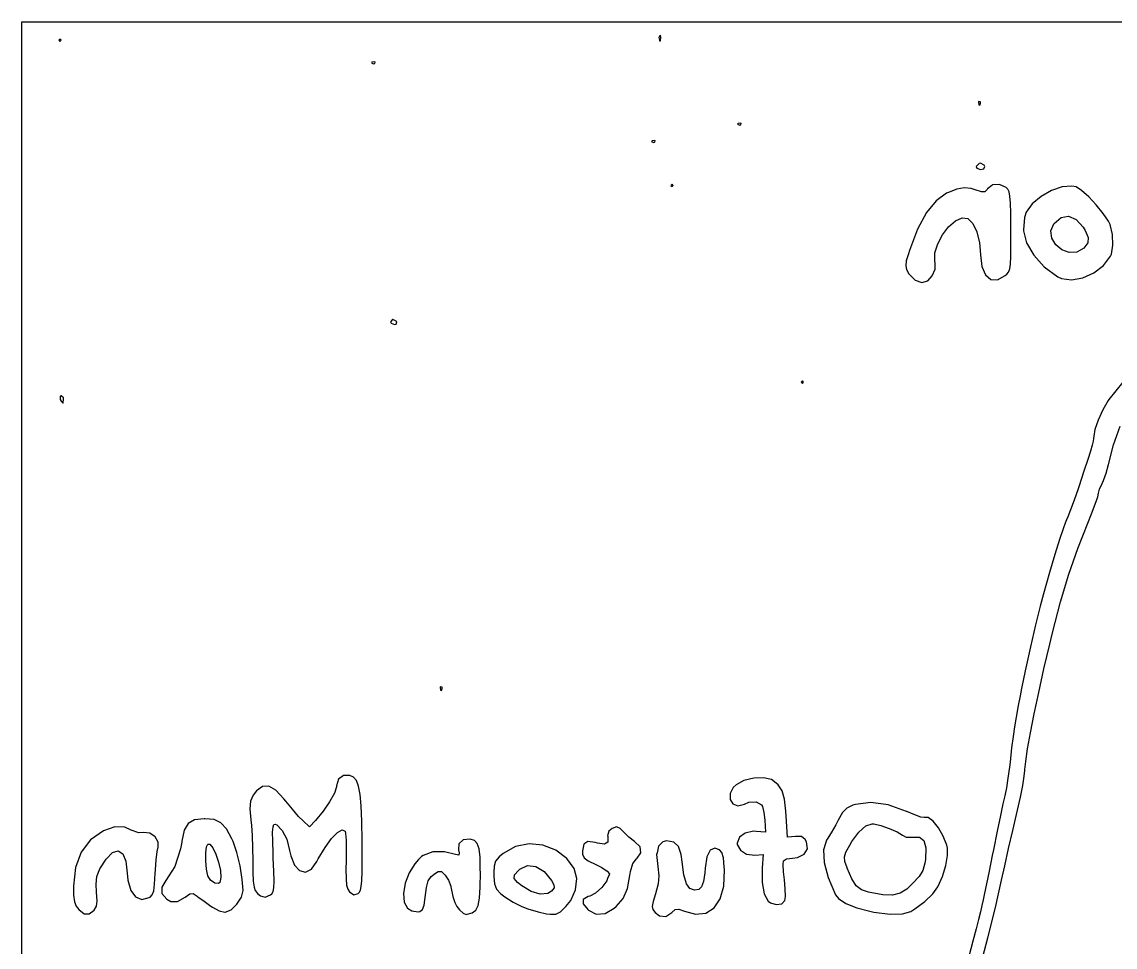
# Model space of a CAD drawing. Extents: x 10 to 96, y -67.8 to -17.5.
# Drawn here: x 9.97 to 36.05, y -39.54 to -17.47 of the extents above; entities that cross this region are included whole.
import ezdxf

# ---------------------------------------------------------------- set-up
doc = ezdxf.new("R2010")
doc.units = 0
doc.layers.add('BLACK', color=7, linetype='CONTINUOUS')

msp = doc.modelspace()

# ---------------------------------------------------------------- linework, layer by layer
at = {"layer": 'BLACK', "linetype": 'CONTINUOUS'}
for p, q in [((9.96582, -40), (9.96582, -17.474365)), ((9.96582, -17.474365), (40, -17.474365)), ((10.875058, -17.884988), (10.845728, -17.914318)), ((10.845728, -17.914318), (10.875058, -17.943649)), ((10.904388, -17.914318), (10.875058, -17.884988)), ((10.875058, -17.943649), (10.904388, -17.914318)), ((25.177481, -17.815329), (25.168108, -17.849251)), ((25.168108, -17.849251), (25.179714, -17.914318)), ((25.203528, -17.793109), (25.177481, -17.815329)), ((25.179714, -17.914318), (25.182112, -17.927761)), ((25.182112, -17.927761), (25.202136, -17.926853)), ((25.202136, -17.926853), (25.212921, -17.850769)), ((25.212921, -17.850769), (25.203528, -17.793109)), ((18.315166, -18.432486), (18.305989, -18.45013)), ((18.305989, -18.45013), (18.354273, -18.471593)), ((18.384782, -18.425466), (18.315166, -18.432486)), ((18.354273, -18.471593), (18.385328, -18.46736)), ((18.39338, -18.432486), (18.384782, -18.425466)), ((18.385328, -18.46736), (18.39338, -18.432486)), ((32.804311, -19.371054), (32.797291, -19.379652)), ((32.797291, -19.379652), (32.804311, -19.449268)), ((32.839185, -19.379107), (32.804311, -19.371054)), ((32.804311, -19.449268), (32.821955, -19.458446)), ((32.821955, -19.458446), (32.843418, -19.410161)), ((32.843418, -19.410161), (32.839185, -19.379107)), ((27.055582, -19.898999), (27.046404, -19.916643)), ((27.046404, -19.916643), (27.094689, -19.938106)), ((27.125198, -19.891978), (27.055582, -19.898999)), ((27.094689, -19.938106), (27.125743, -19.933872)), ((27.133796, -19.898999), (27.125198, -19.891978)), ((27.125743, -19.933872), (27.133796, -19.898999)), ((25.002464, -20.309622), (24.993287, -20.327266)), ((24.993287, -20.327266), (25.041571, -20.348729)), ((25.07208, -20.302602), (25.002464, -20.309622)), ((25.041571, -20.348729), (25.072625, -20.344496)), ((25.080678, -20.309622), (25.07208, -20.302602)), ((25.072625, -20.344496), (25.080678, -20.309622)), ((32.812811, -20.85255), (32.740762, -20.920669)), ((32.843418, -20.847344), (32.812811, -20.85255)), ((32.931498, -20.893602), (32.843418, -20.847344)), ((32.740762, -20.920669), (32.750379, -20.966966)), ((32.750379, -20.966966), (32.843418, -20.993995)), ((32.843418, -20.993995), (32.918849, -20.979544)), ((32.918849, -20.979544), (32.946074, -20.920669)), ((32.946074, -20.920669), (32.931498, -20.893602)), ((25.481525, -21.345958), (25.452194, -21.375288)), ((25.452194, -21.375288), (25.481525, -21.404619)), ((25.510855, -21.375288), (25.481525, -21.345958)), ((25.481525, -21.404619), (25.510855, -21.375288)), ((33.115135, -21.375288), (33.011811, -21.453632)), ((33.12864, -21.365048), (33.115135, -21.375288)), ((33.291714, -21.354612), (33.12864, -21.365048)), ((33.456344, -21.424494), (33.291714, -21.354612)), ((35.020292, -21.389399), (34.789971, -21.409103)), ((35.120669, -21.411774), (35.020292, -21.389399)), ((32.032712, -21.560603), (31.77987, -21.739561)), ((32.051502, -21.551858), (32.032712, -21.560603)), ((32.277449, -21.462003), (32.051502, -21.551858)), ((32.450468, -21.430293), (32.277449, -21.462003)), ((32.616552, -21.451797), (32.450468, -21.430293)), ((32.711603, -21.481043), (32.616552, -21.451797)), ((32.86281, -21.526895), (32.711603, -21.481043)), ((32.945583, -21.524979), (32.86281, -21.526895)), ((33.00021, -21.471615), (32.945583, -21.524979)), ((33.011811, -21.453632), (33.00021, -21.471615)), ((33.496625, -21.464369), (33.456344, -21.424494)), ((33.525523, -21.527841), (33.496625, -21.464369)), ((33.544933, -21.632918), (33.525523, -21.527841)), ((33.55675, -21.79761), (33.544933, -21.632918)), ((34.286972, -21.638712), (34.07641, -21.816954)), ((34.535179, -21.497485), (34.286972, -21.638712)), ((34.789971, -21.409103), (34.535179, -21.497485)), ((35.2533, -21.49586), (35.120669, -21.411774)), ((35.4235, -21.648687), (35.2533, -21.49586)), ((35.604596, -21.840827), (35.4235, -21.648687)), ((31.77987, -21.739561), (31.549636, -22.024174)), ((33.562872, -22.039923), (33.55675, -21.79761)), ((34.07641, -21.816954), (33.934551, -22.016378)), ((35.769919, -22.042851), (35.604596, -21.840827)), ((31.549636, -22.024174), (31.339678, -22.417985)), ((32.241773, -22.22228), (32.400817, -22.147446)), ((32.400817, -22.147446), (32.541949, -22.162835)), ((32.541949, -22.162835), (32.542095, -22.162913)), ((32.542095, -22.162913), (32.657247, -22.281053)), ((33.565193, -22.377867), (33.562872, -22.039923)), ((33.887777, -22.143655), (33.864952, -22.436335)), ((33.934551, -22.016378), (33.887777, -22.143655)), ((34.597647, -22.280127), (34.762539, -22.140038)), ((34.762539, -22.140038), (34.944769, -22.109759)), ((34.944769, -22.109759), (35.127151, -22.187261)), ((35.892798, -22.225329), (35.769919, -22.042851)), ((31.339678, -22.417985), (31.147664, -22.924532)), ((31.935036, -22.554581), (32.081088, -22.365328)), ((32.081088, -22.365328), (32.241773, -22.22228)), ((32.657247, -22.281053), (32.753264, -22.484553)), ((33.56537, -22.460157), (33.565193, -22.377867)), ((34.521095, -22.461385), (34.591883, -22.287738)), ((34.591883, -22.287738), (34.597647, -22.280127)), ((35.127151, -22.187261), (35.292495, -22.370513)), ((35.292495, -22.370513), (35.341275, -22.45032)), ((35.933297, -22.308453), (35.892798, -22.225329)), ((35.991314, -22.546371), (35.933297, -22.308453)), ((31.81989, -22.768033), (31.935036, -22.554581)), ((32.753264, -22.484553), (32.819027, -22.741763)), ((33.565297, -22.816057), (33.56537, -22.460157)), ((33.864952, -22.436335), (33.870964, -22.460157)), ((33.870964, -22.460157), (33.941789, -22.740804)), ((34.544351, -22.634895), (34.521095, -22.461385)), ((34.639722, -22.790385), (34.544351, -22.634895)), ((35.341275, -22.45032), (35.412083, -22.616742)), ((35.412083, -22.616742), (35.400393, -22.746132)), ((36.002494, -22.797912), (35.991314, -22.546371)), ((31.147664, -22.924532), (31.122094, -23.003487)), ((31.751922, -22.983674), (31.81989, -22.768033)), ((32.819027, -22.741763), (32.843418, -23.021033)), ((33.562135, -23.07338), (33.565297, -22.816057)), ((33.941789, -22.740804), (34.110137, -23.0404)), ((34.785281, -22.90997), (34.639722, -22.790385)), ((34.9591, -22.975764), (34.785281, -22.90997)), ((35.303808, -22.874446), (35.139252, -22.969885)), ((35.30716, -22.871131), (35.303808, -22.874446)), ((35.400393, -22.746132), (35.30716, -22.871131)), ((35.96616, -23.011485), (36.002494, -22.797912)), ((31.071012, -23.177512), (31.05616, -23.290358)), ((31.122094, -23.003487), (31.071012, -23.177512)), ((31.747406, -23.179498), (31.751922, -22.983674)), ((31.758135, -23.222893), (31.747406, -23.179498)), ((32.843418, -23.021033), (32.843436, -23.028587)), ((32.843436, -23.028587), (32.874655, -23.311237)), ((33.553562, -23.250866), (33.562135, -23.07338)), ((34.110137, -23.0404), (34.361845, -23.318458)), ((35.139252, -22.969885), (34.9591, -22.975764)), ((35.775055, -23.287208), (35.943209, -23.065634)), ((35.943209, -23.065634), (35.96616, -23.011485)), ((31.05616, -23.290358), (31.076391, -23.379348)), ((31.076391, -23.379348), (31.13056, -23.481806)), ((31.689629, -23.532074), (31.755565, -23.368979)), ((31.755565, -23.368979), (31.758135, -23.222893)), ((32.874655, -23.311237), (32.958924, -23.510521)), ((33.472151, -23.49172), (33.510893, -23.441295)), ((33.510893, -23.441295), (33.537255, -23.367258)), ((33.537255, -23.367258), (33.553562, -23.250866)), ((34.361845, -23.318458), (34.688762, -23.558314)), ((35.282485, -23.580571), (35.545128, -23.462657)), ((35.545128, -23.462657), (35.775055, -23.287208)), ((31.13056, -23.481806), (31.144122, -23.503632)), ((31.144122, -23.503632), (31.279089, -23.634412)), ((31.279089, -23.634412), (31.439868, -23.687509)), ((31.439868, -23.687509), (31.588101, -23.648914)), ((31.588101, -23.648914), (31.689629, -23.532074)), ((32.958924, -23.510521), (33.086575, -23.618172)), ((33.086575, -23.618172), (33.247939, -23.625921)), ((33.247939, -23.625921), (33.433348, -23.5255)), ((33.433348, -23.5255), (33.472151, -23.49172)), ((34.688762, -23.558314), (34.775271, -23.598142)), ((34.775271, -23.598142), (35.01618, -23.629536)), ((35.01618, -23.629536), (35.282485, -23.580571)), ((18.806999, -24.573965), (18.764896, -24.630946)), ((18.764896, -24.630946), (18.776089, -24.65898)), ((18.776089, -24.65898), (18.856349, -24.689607)), ((18.820095, -24.572286), (18.806999, -24.573965)), ((18.899541, -24.614926), (18.820095, -24.572286)), ((18.856349, -24.689607), (18.898249, -24.681166)), ((18.898249, -24.681166), (18.911548, -24.630946)), ((18.911548, -24.630946), (18.899541, -24.614926)), ((28.590532, -26.038799), (28.561201, -26.068129)), ((28.561201, -26.068129), (28.590532, -26.097459)), ((28.619862, -26.068129), (28.590532, -26.038799)), ((28.590532, -26.097459), (28.619862, -26.068129)), ((36.235864, -26.068129), (35.903168, -26.478752)), ((10.906229, -26.390762), (10.881956, -26.403218)), ((10.881956, -26.403218), (10.883175, -26.478752)), ((10.883175, -26.478752), (10.90217, -26.520873)), ((10.90217, -26.520873), (10.939995, -26.566743)), ((10.956648, -26.438302), (10.906229, -26.390762)), ((10.939995, -26.566743), (10.950498, -26.557018)), ((10.950498, -26.557018), (10.963049, -26.478752)), ((10.963049, -26.478752), (10.956648, -26.438302)), ((35.887845, -26.502428), (35.760152, -26.72899)), ((35.903168, -26.478752), (35.887845, -26.502428)), ((35.760152, -26.72899), (35.649414, -26.971991)), ((35.649414, -26.971991), (35.571393, -27.193227)), ((36.017273, -27.562809), (36.174737, -27.120925)), ((35.54185, -27.354495), (35.539491, -27.410227)), ((35.571393, -27.193227), (35.54185, -27.354495)), ((35.505879, -27.571855), (35.464752, -27.710899)), ((35.529146, -27.477193), (35.505879, -27.571855)), ((35.539491, -27.410227), (35.529146, -27.477193)), ((35.895433, -28.033256), (36.017273, -27.562809)), ((35.40083, -27.911014), (35.309174, -28.188886)), ((35.464752, -27.710899), (35.40083, -27.911014)), ((35.839417, -28.238859), (35.895433, -28.033256)), ((35.309174, -28.188886), (35.184849, -28.561201)), ((35.740511, -28.485811), (35.775902, -28.414649)), ((35.775902, -28.414649), (35.839417, -28.238859)), ((35.167838, -28.611829), (35.074018, -28.884511)), ((35.184849, -28.561201), (35.167838, -28.611829)), ((35.659123, -28.712641), (35.677474, -28.622222)), ((35.677474, -28.622222), (35.740511, -28.485811)), ((35.074018, -28.884511), (34.991418, -29.114208)), ((35.578323, -28.975872), (35.637368, -28.803318)), ((35.637368, -28.803318), (35.659123, -28.712641)), ((34.991418, -29.114208), (34.928442, -29.278075)), ((35.398346, -29.433296), (35.491319, -29.204516)), ((35.491319, -29.204516), (35.578323, -28.975872)), ((34.869196, -29.403322), (34.810952, -29.564319)), ((34.893494, -29.353267), (34.869196, -29.403322)), ((34.928442, -29.278075), (34.893494, -29.353267)), ((35.161131, -30.03463), (35.398346, -29.433296)), ((34.810952, -29.564319), (34.726555, -29.824151)), ((34.726555, -29.824151), (34.618626, -30.174444)), ((34.618626, -30.174444), (34.489785, -30.606829)), ((34.94863, -30.649881), (35.161131, -30.03463)), ((34.489785, -30.606829), (34.342653, -31.112933)), ((34.751137, -31.30997), (34.94863, -30.649881)), ((34.342653, -31.112933), (34.262728, -31.407092)), ((34.262728, -31.407092), (34.151331, -31.857124)), ((34.55895, -32.045819), (34.751137, -31.30997)), ((34.151331, -31.857124), (34.031257, -32.379821)), ((34.493869, -32.315473), (34.55895, -32.045819)), ((34.356039, -32.908985), (34.493869, -32.315473)), ((34.031257, -32.379821), (33.907957, -32.951297)), ((33.907957, -32.951297), (33.822677, -33.371362)), ((34.231617, -33.468793), (34.356039, -32.908985)), ((19.95766, -33.332255), (19.95064, -33.340853)), ((19.95064, -33.340853), (19.95766, -33.410469)), ((19.992534, -33.340307), (19.95766, -33.332255)), ((19.975304, -33.419646), (19.996767, -33.371362)), ((19.996767, -33.371362), (19.992534, -33.340307)), ((33.822677, -33.371362), (33.786884, -33.547668)), ((19.95766, -33.410469), (19.975304, -33.419646)), ((33.786884, -33.547668), (33.741322, -33.781008)), ((34.123151, -33.981967), (34.231617, -33.468793)), ((33.741322, -33.781008), (33.689301, -34.05805)), ((33.689301, -34.05805), (33.64978, -34.291517)), ((34.033187, -34.435574), (34.123151, -33.981967)), ((33.64978, -34.291517), (33.61664, -34.52148)), ((33.964273, -34.816683), (34.033187, -34.435574)), ((33.61664, -34.52148), (33.583759, -34.78801)), ((33.583759, -34.78801), (33.545017, -35.131177)), ((33.918957, -35.112362), (33.964273, -34.816683)), ((33.545017, -35.131177), (33.531215, -35.249928)), ((33.899785, -35.309679), (33.918957, -35.112362)), ((17.643424, -35.446581), (17.520737, -35.534762)), ((17.791678, -35.447233), (17.643424, -35.446581)), ((17.880317, -35.487787), (17.791678, -35.447233)), ((33.531215, -35.249928), (33.49596, -35.515718)), ((33.848343, -35.6882), (33.885697, -35.467865)), ((33.885697, -35.467865), (33.899308, -35.333942)), ((33.899308, -35.333942), (33.899785, -35.309679)), ((15.707166, -35.709951), (15.56256, -35.817078)), ((15.858373, -35.702817), (15.707166, -35.709951)), ((16.025956, -35.799078), (15.858373, -35.702817)), ((17.473081, -35.719647), (17.422217, -35.873242)), ((17.474365, -35.699731), (17.473081, -35.719647)), ((17.520737, -35.534762), (17.474365, -35.699731)), ((17.949484, -35.568156), (17.880317, -35.487787)), ((18.001489, -35.701055), (17.949484, -35.568156)), ((18.038643, -35.899198), (18.001489, -35.701055)), ((26.938936, -35.735605), (26.865325, -35.880955)), ((27.007804, -35.668732), (26.938936, -35.735605)), ((27.196506, -35.569672), (27.007804, -35.668732)), ((27.431035, -35.512965), (27.196506, -35.569672)), ((27.665777, -35.503979), (27.431035, -35.512965)), ((27.855118, -35.548079), (27.665777, -35.503979)), ((27.886108, -35.565411), (27.855118, -35.548079)), ((28.015964, -35.674291), (27.886108, -35.565411)), ((28.105, -35.816593), (28.015964, -35.674291)), ((33.49596, -35.515718), (33.460182, -35.743448)), ((33.79246, -35.967668), (33.848343, -35.6882)), ((15.483494, -35.916104), (15.421395, -36.060117)), ((15.56256, -35.817078), (15.483494, -35.916104)), ((16.219695, -36.002136), (16.025956, -35.799078)), ((17.422217, -35.873242), (17.310024, -36.076849)), ((18.063255, -36.1753), (18.038643, -35.899198)), ((26.865325, -35.880955), (26.866721, -36.020104)), ((28.162579, -36.017316), (28.105, -35.816593)), ((33.418917, -35.938058), (33.377622, -36.121633)), ((33.429827, -35.893764), (33.418917, -35.938058)), ((33.460182, -35.743448), (33.429827, -35.893764)), ((33.723263, -36.278988), (33.79246, -35.967668)), ((15.421395, -36.060117), (15.406192, -36.246269)), ((15.406192, -36.246269), (15.431221, -36.509699)), ((16.267456, -36.06233), (16.219695, -36.002136)), ((16.420858, -36.25266), (16.267456, -36.06233)), ((16.570225, -36.424915), (16.420858, -36.25266)), ((17.310024, -36.076849), (17.154104, -36.301749)), ((18.077637, -36.542076), (18.063255, -36.1753)), ((26.866721, -36.020104), (26.931622, -36.126184)), ((26.931622, -36.126184), (27.048527, -36.172325)), ((27.048527, -36.172325), (27.205937, -36.131656)), ((27.205937, -36.131656), (27.310819, -36.089147)), ((27.310819, -36.089147), (27.48657, -36.078031)), ((27.48657, -36.078031), (27.614965, -36.148497)), ((27.614965, -36.148497), (27.635912, -36.186917)), ((27.635912, -36.186917), (27.673727, -36.328628)), ((28.198061, -36.301459), (28.162579, -36.017316)), ((29.652603, -36.227156), (29.548192, -36.332565)), ((29.79737, -36.160061), (29.652603, -36.227156)), ((29.854781, -36.141972), (29.79737, -36.160061)), ((30.226528, -36.091019), (29.854781, -36.141972)), ((30.636287, -36.14559), (30.226528, -36.091019)), ((31.073765, -36.304295), (30.636287, -36.14559)), ((33.377622, -36.121633), (33.317118, -36.404298)), ((14.086363, -36.506986), (13.935537, -36.592759)), ((14.31304, -36.480494), (14.086363, -36.506986)), ((14.334894, -36.480369), (14.31304, -36.480494)), ((14.553191, -36.500852), (14.334894, -36.480369)), ((14.717362, -36.575078), (14.553191, -36.500852)), ((15.431221, -36.509699), (15.444246, -36.638978)), ((16.675108, -36.533817), (16.570225, -36.424915)), ((16.972061, -36.519224), (16.827455, -36.675257)), ((17.154104, -36.301749), (16.972061, -36.519224)), ((27.673727, -36.328628), (27.695474, -36.513559)), ((27.695474, -36.513559), (27.710624, -36.79987)), ((28.206768, -36.421709), (28.198061, -36.301459)), ((28.238568, -36.920323), (28.206768, -36.421709)), ((29.444157, -36.512348), (29.385846, -36.622992)), ((29.548192, -36.332565), (29.444157, -36.512348)), ((31.080963, -36.307687), (31.073765, -36.304295)), ((31.27104, -36.389752), (31.080963, -36.307687)), ((31.420965, -36.440113), (31.27104, -36.389752)), ((31.498902, -36.448119), (31.420965, -36.440113)), ((31.49958, -36.44773), (31.498902, -36.448119)), ((31.595857, -36.450111), (31.49958, -36.44773)), ((31.714304, -36.540554), (31.595857, -36.450111)), ((33.317118, -36.404298), (33.239762, -36.774702)), ((33.608984, -36.763397), (33.699223, -36.380617)), ((33.699223, -36.380617), (33.723263, -36.278988)), ((11.913945, -36.767963), (11.606398, -36.982876)), ((12.186705, -36.670396), (11.913945, -36.767963)), ((12.424072, -36.679638), (12.186705, -36.670396)), ((12.577849, -36.750808), (12.424072, -36.679638)), ((12.759418, -36.815687), (12.577849, -36.750808)), ((13.841188, -36.75671), (13.783941, -37.017738)), ((13.935537, -36.592759), (13.841188, -36.75671)), ((14.850978, -36.722213), (14.717362, -36.575078)), ((14.977609, -36.961423), (14.850978, -36.722213)), ((15.444246, -36.638978), (15.459259, -36.883507)), ((15.950416, -36.802174), (15.959083, -36.675763)), ((15.959083, -36.675763), (15.978528, -36.616207)), ((15.978528, -36.616207), (16.009592, -36.608047)), ((16.009592, -36.608047), (16.052399, -36.628204)), ((16.052399, -36.628204), (16.179728, -36.758752)), ((16.179728, -36.758752), (16.285077, -36.9701)), ((16.827455, -36.675257), (16.675108, -36.533817)), ((17.494938, -36.808571), (17.607236, -36.745103)), ((17.607236, -36.745103), (17.680548, -36.775081)), ((17.680548, -36.775081), (17.692209, -36.833023)), ((18.084098, -37.01224), (18.077637, -36.542076)), ((23.96886, -36.776166), (23.943633, -36.889522)), ((24.049714, -36.712136), (23.96886, -36.776166)), ((24.155134, -36.674133), (24.049714, -36.712136)), ((24.239625, -36.712027), (24.155134, -36.674133)), ((24.304934, -36.780439), (24.239625, -36.712027)), ((24.448405, -36.918708), (24.304934, -36.780439)), ((27.424739, -36.780055), (27.227639, -36.820971)), ((27.486009, -36.781877), (27.424739, -36.780055)), ((27.710624, -36.79987), (27.486009, -36.781877)), ((29.385846, -36.622992), (29.275346, -36.819441)), ((29.934038, -36.798756), (30.102498, -36.650773)), ((30.102498, -36.650773), (30.255602, -36.598544)), ((30.255602, -36.598544), (30.292632, -36.601395)), ((30.292632, -36.601395), (30.46108, -36.640713)), ((30.46108, -36.640713), (30.664533, -36.711462)), ((30.664533, -36.711462), (30.853129, -36.794762)), ((31.838031, -36.69649), (31.714304, -36.540554)), ((31.950145, -36.895355), (31.838031, -36.69649)), ((33.239762, -36.774702), (33.147913, -37.221495)), ((33.511776, -37.187394), (33.608984, -36.763397)), ((11.606398, -36.982876), (11.37941, -37.277358)), ((12.866392, -36.809027), (12.759418, -36.815687)), ((13.015774, -36.820747), (12.866392, -36.809027)), ((13.144387, -36.908271), (13.015774, -36.820747)), ((13.218639, -37.038284), (13.144387, -36.908271)), ((13.21489, -37.154671), (13.218639, -37.038284)), ((13.780208, -37.038284), (13.750742, -37.200461)), ((13.783941, -37.017738), (13.780208, -37.038284)), ((15.005876, -37.025982), (14.977609, -36.961423)), ((15.094356, -37.286327), (15.005876, -37.025982)), ((15.459259, -36.883507), (15.470303, -37.177702)), ((15.951683, -37.010898), (15.950416, -36.802174)), ((15.962042, -37.317393), (15.951683, -37.010898)), ((16.285077, -36.9701), (16.353266, -37.234579)), ((17.199653, -37.166146), (17.355221, -36.95306)), ((17.355221, -36.95306), (17.494938, -36.808571)), ((17.692209, -36.833023), (17.701916, -36.989218)), ((17.701916, -36.989218), (17.705785, -37.214194)), ((18.084359, -37.057922), (18.084098, -37.01224)), ((20.496671, -36.987396), (20.396689, -37.078967)), ((20.661319, -36.971474), (20.496671, -36.987396)), ((20.763691, -37.001764), (20.661319, -36.971474)), ((20.833456, -37.069826), (20.763691, -37.001764)), ((23.471168, -37.02345), (23.371851, -37.089101)), ((23.645887, -37.043614), (23.471168, -37.02345)), ((23.702414, -37.061682), (23.645887, -37.043614)), ((23.947577, -37.037036), (23.866031, -37.091059)), ((23.943633, -36.889522), (23.946304, -36.900147)), ((23.946304, -36.900147), (23.947577, -37.037036)), ((24.587336, -37.024331), (24.448405, -36.918708)), ((24.716354, -37.153888), (24.587336, -37.024331)), ((25.256934, -37.027852), (25.153913, -37.137314)), ((25.351734, -37.008314), (25.256934, -37.027852)), ((25.521844, -37.038932), (25.351734, -37.008314)), ((25.633973, -37.141476), (25.521844, -37.038932)), ((27.088643, -36.922582), (27.036028, -37.066974)), ((27.227639, -36.820971), (27.088643, -36.922582)), ((28.428789, -36.901962), (28.238568, -36.920323)), ((28.573622, -36.907074), (28.428789, -36.901962)), ((28.657194, -36.97625), (28.573622, -36.907074)), ((28.687403, -37.03371), (28.657194, -36.97625)), ((28.709354, -37.195109), (28.687403, -37.03371)), ((29.168336, -36.991642), (29.106391, -37.195109)), ((29.183794, -36.967195), (29.168336, -36.991642)), ((29.275346, -36.819441), (29.183794, -36.967195)), ((29.719167, -37.110157), (29.76787, -37.02566)), ((29.76787, -37.02566), (29.934038, -36.798756)), ((30.853129, -36.794762), (30.977007, -36.87173)), ((30.977007, -36.87173), (31.06634, -36.922609)), ((31.06634, -36.922609), (31.251566, -36.922084)), ((31.251566, -36.922084), (31.386888, -36.918647)), ((31.386888, -36.918647), (31.492607, -36.998758)), ((31.492607, -36.998758), (31.538313, -37.174353)), ((32.033756, -37.114581), (31.950145, -36.895355)), ((11.37941, -37.277358), (11.243139, -37.646103)), ((11.975259, -37.441056), (12.126403, -37.28964)), ((12.126403, -37.28964), (12.261679, -37.248853)), ((12.261679, -37.248853), (12.372094, -37.31735)), ((13.171372, -37.458066), (13.193031, -37.265365)), ((13.193031, -37.265365), (13.21489, -37.154671)), ((13.750742, -37.200461), (13.612039, -37.616671)), ((14.3551, -37.484784), (14.355766, -37.295533)), ((14.355766, -37.295533), (14.372758, -37.149605)), ((14.372758, -37.149605), (14.405913, -37.083449)), ((14.405913, -37.083449), (14.447251, -37.089883)), ((14.447251, -37.089883), (14.521973, -37.175761)), ((14.521973, -37.175761), (14.595704, -37.32899)), ((15.171417, -37.607287), (15.094356, -37.286327)), ((15.470303, -37.177702), (15.475626, -37.483171)), ((16.353266, -37.234579), (16.380413, -37.365257)), ((17.039801, -37.435404), (17.199653, -37.166146)), ((17.705785, -37.214194), (17.702966, -37.481264)), ((18.085502, -37.454371), (18.084359, -37.057922)), ((19.774663, -37.272022), (19.544514, -37.354761)), ((20.050407, -37.266805), (19.774663, -37.272022)), ((20.313515, -37.334111), (20.050407, -37.266805)), ((20.396689, -37.078967), (20.386312, -37.225618)), ((20.386312, -37.225618), (20.401792, -37.297111)), ((20.401792, -37.297111), (20.389919, -37.352129)), ((20.876489, -37.194566), (20.833456, -37.069826)), ((20.898662, -37.394892), (20.876489, -37.194566)), ((21.746547, -37.146679), (21.454385, -37.308661)), ((22.068806, -37.082922), (21.746547, -37.146679)), ((22.396183, -37.112026), (22.068806, -37.082922)), ((22.703699, -37.228627), (22.396183, -37.112026)), ((22.966375, -37.42736), (22.703699, -37.228627)), ((23.371851, -37.089101), (23.340416, -37.24436)), ((23.340416, -37.24436), (23.346153, -37.328076)), ((23.866031, -37.091059), (23.702414, -37.061682)), ((24.649708, -37.421619), (24.73785, -37.293283)), ((24.73785, -37.293283), (24.716354, -37.153888)), ((25.122156, -37.293283), (25.113365, -37.336461)), ((25.153913, -37.137314), (25.122156, -37.293283)), ((25.700056, -37.331984), (25.633973, -37.141476)), ((26.390799, -37.228257), (26.314325, -37.389057)), ((26.499665, -37.179167), (26.390799, -37.228257)), ((26.610739, -37.220071), (26.499665, -37.179167)), ((26.669733, -37.286846), (26.610739, -37.220071)), ((26.706354, -37.413165), (26.669733, -37.286846)), ((27.036028, -37.066974), (27.0384, -37.097994)), ((27.0384, -37.097994), (27.110611, -37.232747)), ((27.110611, -37.232747), (27.259578, -37.323026)), ((28.632552, -37.325775), (28.709354, -37.195109)), ((29.106391, -37.195109), (29.098484, -37.22108)), ((29.098484, -37.22108), (29.111567, -37.521546)), ((29.595177, -37.391636), (29.631445, -37.278208)), ((29.631445, -37.278208), (29.719167, -37.110157)), ((31.538313, -37.174353), (31.525977, -37.449215)), ((32.051745, -37.185402), (32.033756, -37.114581)), ((32.054123, -37.360083), (32.051745, -37.185402)), ((33.147913, -37.221495), (33.119757, -37.360083)), ((33.419367, -37.600656), (33.511776, -37.187394)), ((11.829927, -37.679212), (11.975259, -37.441056)), ((12.372094, -37.31735), (12.448657, -37.493784)), ((12.448657, -37.493784), (12.482375, -37.776812)), ((13.153596, -37.697512), (13.171372, -37.458066)), ((14.370925, -37.680906), (14.3551, -37.484784)), ((14.595704, -37.32899), (14.658933, -37.518875)), ((14.658933, -37.518875), (14.702145, -37.714724)), ((15.475626, -37.483171), (15.479263, -37.756934)), ((15.9659, -37.409844), (15.962042, -37.317393)), ((15.978686, -37.740498), (15.9659, -37.409844)), ((16.380413, -37.365257), (16.470854, -37.588192)), ((16.873637, -37.680193), (17.005747, -37.499899)), ((17.005747, -37.499899), (17.039801, -37.435404)), ((17.702966, -37.481264), (17.699352, -37.686373)), ((18.083364, -37.749546), (18.085502, -37.454371)), ((19.339179, -37.552823), (19.206885, -37.774307)), ((19.434399, -37.454371), (19.339179, -37.552823)), ((19.502854, -37.383593), (19.434399, -37.454371)), ((19.544514, -37.354761), (19.502854, -37.383593)), ((20.389919, -37.352129), (20.313515, -37.334111)), ((20.905849, -37.689708), (20.898662, -37.394892)), ((21.271401, -37.489455), (21.235602, -37.61059)), ((21.358392, -37.388104), (21.271401, -37.489455)), ((21.454385, -37.308661), (21.358392, -37.388104)), ((23.143466, -37.671374), (22.966375, -37.42736)), ((23.346153, -37.328076), (23.384693, -37.410779)), ((23.384693, -37.410779), (23.481848, -37.483826)), ((23.481848, -37.483826), (23.663049, -37.573134)), ((24.487256, -37.741519), (24.541475, -37.546993)), ((24.541475, -37.546993), (24.629114, -37.437083)), ((24.629114, -37.437083), (24.649708, -37.421619)), ((25.113365, -37.336461), (25.137923, -37.61779)), ((25.723762, -37.508232), (25.700056, -37.331984)), ((25.76411, -37.821631), (25.723762, -37.508232)), ((26.314325, -37.389057), (26.269725, -37.662239)), ((26.726887, -37.624271), (26.706354, -37.413165)), ((27.259578, -37.323026), (27.452794, -37.346991)), ((27.452794, -37.346991), (27.651963, -37.330946)), ((27.651963, -37.330946), (27.633826, -37.653579)), ((28.132756, -37.576768), (28.137731, -37.486808)), ((28.137731, -37.486808), (28.13938, -37.482838)), ((28.13938, -37.482838), (28.214109, -37.437575)), ((28.214109, -37.437575), (28.351686, -37.418937)), ((28.351686, -37.418937), (28.475149, -37.404882)), ((28.475149, -37.404882), (28.632552, -37.325775)), ((29.111567, -37.521546), (29.206223, -37.883861)), ((29.605444, -37.498711), (29.595177, -37.391636)), ((29.65733, -37.6477), (29.605444, -37.498711)), ((31.512098, -37.543999), (31.465445, -37.711247)), ((31.525977, -37.449215), (31.512098, -37.543999)), ((32.010854, -37.598077), (32.054123, -37.360083)), ((33.119757, -37.360083), (33.043929, -37.733326)), ((11.243139, -37.646103), (11.197691, -38.088911)), ((11.757413, -37.858244), (11.829927, -37.679212)), ((12.482375, -37.776812), (12.496858, -37.948751)), ((13.133704, -38.039717), (13.148979, -37.785732)), ((13.148979, -37.785732), (13.153596, -37.697512)), ((13.612039, -37.616671), (13.400713, -37.953714)), ((14.402489, -37.844288), (14.370925, -37.680906)), ((14.702145, -37.714724), (14.715827, -37.885842)), ((15.225437, -37.932159), (15.171417, -37.607287)), ((15.479263, -37.756934), (15.489154, -37.972693)), ((15.983109, -37.973055), (15.978686, -37.740498)), ((16.470854, -37.588192), (16.592399, -37.718731)), ((16.592399, -37.718731), (16.731257, -37.751268)), ((16.731257, -37.751268), (16.873637, -37.680193)), ((17.699352, -37.686373), (17.701484, -37.916862)), ((18.076669, -37.959478), (18.083364, -37.749546)), ((19.206885, -37.774307), (19.114613, -38.019483)), ((19.730535, -37.857027), (19.83298, -37.776898)), ((19.83298, -37.776898), (19.898989, -37.740732)), ((19.898989, -37.740732), (19.979104, -37.741394)), ((19.979104, -37.741394), (20.067233, -37.829573)), ((20.902229, -38.116491), (20.906005, -37.759147)), ((20.906005, -37.759147), (20.905849, -37.689708)), ((21.230145, -37.759147), (21.228638, -37.800187)), ((21.228638, -37.800187), (21.229045, -37.855335)), ((21.235602, -37.61059), (21.230145, -37.759147)), ((21.714454, -37.906657), (21.723797, -37.820654)), ((21.723797, -37.820654), (21.815243, -37.71224)), ((21.815243, -37.71224), (21.849489, -37.681132)), ((21.849489, -37.681132), (22.031726, -37.596872)), ((22.031726, -37.596872), (22.229514, -37.617914)), ((22.229514, -37.617914), (22.425829, -37.739017)), ((22.425829, -37.739017), (22.603646, -37.95494)), ((23.206254, -37.909786), (23.143466, -37.671374)), ((23.663049, -37.573134), (23.808292, -37.647179)), ((23.808292, -37.647179), (23.936366, -37.731217)), ((23.936366, -37.731217), (23.985682, -37.790914)), ((23.983524, -37.816073), (23.944108, -37.909786)), ((23.985682, -37.790914), (23.983524, -37.816073)), ((24.474258, -37.836368), (24.487256, -37.741519)), ((25.137923, -37.61779), (25.138588, -37.621472)), ((25.138588, -37.621472), (25.165179, -37.842009)), ((25.822766, -38.030367), (25.76411, -37.821631)), ((26.259847, -37.767105), (26.229364, -37.980802)), ((26.269725, -37.662239), (26.259847, -37.767105)), ((26.713001, -38.086843), (26.730583, -37.7014)), ((26.730583, -37.7014), (26.726887, -37.624271)), ((27.633804, -37.7014), (27.633669, -37.997657)), ((27.633826, -37.653579), (27.633804, -37.7014)), ((28.141934, -37.745281), (28.132756, -37.576768)), ((28.161613, -37.940979), (28.141934, -37.745281)), ((29.662921, -37.662328), (29.65733, -37.6477)), ((29.771648, -37.917146), (29.662921, -37.662328)), ((31.465445, -37.711247), (31.376699, -37.857072)), ((31.931778, -37.859325), (32.010854, -37.598077)), ((33.043929, -37.733326), (32.930168, -38.298845)), ((33.344442, -37.946882), (33.419367, -37.600656)), ((11.735873, -38.040068), (11.757413, -37.858244)), ((11.749677, -38.230212), (11.735873, -38.040068)), ((12.496858, -37.948751), (12.564356, -38.190861)), ((13.112337, -38.201707), (13.133704, -38.039717)), ((13.400713, -37.953714), (13.304897, -38.110609)), ((14.467196, -37.949405), (14.402489, -37.844288)), ((14.566889, -38.017921), (14.467196, -37.949405)), ((14.659599, -38.026919), (14.566889, -38.017921)), ((14.690467, -38.001536), (14.659599, -38.026919)), ((14.715827, -37.885842), (14.690467, -38.001536)), ((15.244823, -38.191688), (15.225437, -37.932159)), ((15.489154, -37.972693), (15.508293, -38.113582)), ((15.977795, -38.12653), (15.983109, -37.973055)), ((17.701484, -37.916862), (17.715163, -38.068382)), ((17.715163, -38.068382), (17.743006, -38.16396)), ((18.064145, -38.100197), (18.076669, -37.959478)), ((19.114613, -38.019483), (19.071003, -38.259787)), ((19.621778, -38.12359), (19.664482, -37.962161)), ((19.664482, -37.962161), (19.730535, -37.857027)), ((20.067233, -37.829573), (20.143348, -37.946579)), ((20.143348, -37.946579), (20.199142, -38.086286)), ((20.199142, -38.086286), (20.202426, -38.102672)), ((21.229045, -37.855335), (21.24449, -38.034742)), ((21.24449, -38.034742), (21.295219, -38.157854)), ((21.793954, -38.002139), (21.714454, -37.906657)), ((21.893421, -38.082072), (21.793954, -38.002139)), ((22.117128, -38.214435), (21.893421, -38.082072)), ((22.603646, -37.95494), (22.658839, -38.053084)), ((22.658839, -38.053084), (22.664308, -38.129801)), ((23.176836, -38.17523), (23.206254, -37.909786)), ((23.922286, -37.961669), (23.801702, -38.121348)), ((23.944108, -37.909786), (23.922286, -37.961669)), ((24.416377, -38.147145), (24.474258, -37.836368)), ((25.149341, -38.03598), (25.085822, -38.269019)), ((25.165179, -37.842009), (25.149341, -38.03598)), ((25.90485, -38.146356), (25.822766, -38.030367)), ((26.229364, -37.980802), (26.185195, -38.106709)), ((26.629266, -38.391161), (26.713001, -38.086843)), ((27.633669, -37.997657), (27.68072, -38.271928)), ((28.180933, -38.155985), (28.161613, -37.940979)), ((29.206223, -37.883861), (29.381094, -38.298845)), ((29.87716, -38.081569), (29.771648, -37.917146)), ((30.001921, -38.179675), (29.87716, -38.081569)), ((31.221004, -38.028708), (31.082555, -38.156641)), ((31.376699, -37.857072), (31.221004, -38.028708)), ((31.826732, -38.103768), (31.931778, -37.859325)), ((33.19787, -38.598044), (33.344442, -37.946882)), ((11.197691, -38.088911), (11.201537, -38.306699)), ((11.201537, -38.306699), (11.219261, -38.465579)), ((11.7646, -38.437026), (11.749677, -38.230212)), ((12.564356, -38.190861), (12.677769, -38.347217)), ((12.677769, -38.347217), (12.828145, -38.407818)), ((13.026311, -38.351), (13.078623, -38.297026)), ((13.078623, -38.297026), (13.112337, -38.201707)), ((13.304897, -38.110609), (13.307189, -38.261639)), ((13.307189, -38.261639), (13.423155, -38.399635)), ((13.860559, -38.35189), (13.970372, -38.274922)), ((13.970372, -38.274922), (14.050031, -38.265883)), ((14.050031, -38.265883), (14.147108, -38.324507)), ((14.147108, -38.324507), (14.168516, -38.340195)), ((14.168516, -38.340195), (14.314093, -38.44648)), ((15.202967, -38.3546), (15.244823, -38.191688)), ((15.508293, -38.113582), (15.536205, -38.191688)), ((15.536205, -38.191688), (15.539897, -38.202019)), ((15.539897, -38.202019), (15.587183, -38.260423)), ((15.587183, -38.260423), (15.65736, -38.317089)), ((15.65736, -38.317089), (15.767977, -38.350373)), ((15.767977, -38.350373), (15.90193, -38.295974)), ((15.90193, -38.295974), (15.932469, -38.272297)), ((15.932469, -38.272297), (15.961373, -38.219939)), ((15.961373, -38.219939), (15.977795, -38.12653)), ((17.743006, -38.16396), (17.787627, -38.226623)), ((17.787627, -38.226623), (17.886586, -38.291661)), ((17.886586, -38.291661), (17.988745, -38.261486)), ((17.988745, -38.261486), (18.016515, -38.238115)), ((18.016515, -38.238115), (18.044518, -38.187732)), ((18.044518, -38.187732), (18.064145, -38.100197)), ((19.071003, -38.259787), (19.084697, -38.466656)), ((19.590966, -38.357505), (19.621778, -38.12359)), ((20.202426, -38.102672), (20.251824, -38.332052)), ((20.251824, -38.332052), (20.294891, -38.479043)), ((20.886978, -38.374128), (20.902229, -38.116491)), ((21.295219, -38.157854), (21.398789, -38.273514)), ((21.398789, -38.273514), (21.491074, -38.34699)), ((21.491074, -38.34699), (21.685513, -38.468061)), ((22.3338, -38.275852), (22.117128, -38.214435)), ((22.515271, -38.261264), (22.3338, -38.275852)), ((22.600552, -38.209082), (22.515271, -38.261264)), ((22.664308, -38.129801), (22.600552, -38.209082)), ((23.062691, -38.432877), (23.176836, -38.17523)), ((23.477153, -38.338294), (23.362601, -38.407184)), ((23.517635, -38.327903), (23.477153, -38.338294)), ((23.655557, -38.256346), (23.517635, -38.327903)), ((23.801702, -38.121348), (23.655557, -38.256346)), ((24.312574, -38.381189), (24.416377, -38.147145)), ((25.085822, -38.269019), (25.028215, -38.455943)), ((26.013124, -38.181524), (25.90485, -38.146356)), ((26.116672, -38.166419), (26.013124, -38.181524)), ((26.185195, -38.106709), (26.116672, -38.166419)), ((27.68072, -38.271928), (27.775779, -38.44361)), ((28.175396, -38.430383), (28.185323, -38.334692)), ((28.185323, -38.334692), (28.180933, -38.155985)), ((29.381094, -38.298845), (29.449607, -38.384138)), ((30.168398, -38.235546), (30.001921, -38.179675)), ((30.204682, -38.243005), (30.168398, -38.235546)), ((30.514218, -38.292951), (30.204682, -38.243005)), ((30.743176, -38.299535), (30.514218, -38.292951)), ((30.922355, -38.256263), (30.743176, -38.299535)), ((31.082555, -38.156641), (30.922355, -38.256263)), ((31.509891, -38.45393), (31.704251, -38.269332)), ((31.704251, -38.269332), (31.825712, -38.105744)), ((31.825712, -38.105744), (31.826732, -38.103768)), ((32.930168, -38.298845), (32.905653, -38.418712)), ((11.219261, -38.465579), (11.258304, -38.568759)), ((11.258304, -38.568759), (11.326073, -38.648523)), ((11.688712, -38.659198), (11.745273, -38.568211)), ((11.745273, -38.568211), (11.7646, -38.437026)), ((12.828145, -38.407818), (13.006536, -38.36266)), ((13.006536, -38.36266), (13.026311, -38.351)), ((13.423155, -38.399635), (13.517747, -38.45387)), ((13.517747, -38.45387), (13.677068, -38.456431)), ((13.677068, -38.456431), (13.860559, -38.35189)), ((14.314093, -38.44648), (14.476689, -38.564764)), ((14.476689, -38.564764), (14.516748, -38.592109)), ((14.516748, -38.592109), (14.67744, -38.675775)), ((14.959509, -38.650428), (15.097427, -38.519904)), ((15.097427, -38.519904), (15.202967, -38.3546)), ((19.084697, -38.466656), (19.164335, -38.611526)), ((19.527622, -38.646919), (19.564802, -38.545928)), ((19.564802, -38.545928), (19.590966, -38.357505)), ((20.294891, -38.479043), (20.343339, -38.575257)), ((20.343339, -38.575257), (20.408883, -38.6523)), ((20.79852, -38.660206), (20.85437, -38.549539)), ((20.85437, -38.549539), (20.886978, -38.374128)), ((21.685513, -38.468061), (21.898417, -38.57305)), ((21.898417, -38.57305), (22.041094, -38.627777)), ((22.817604, -38.701305), (22.948918, -38.577294)), ((22.948918, -38.577294), (23.062691, -38.432877)), ((23.362601, -38.407184), (23.359746, -38.511059)), ((23.359746, -38.511059), (23.468798, -38.648523)), ((24.100609, -38.61449), (24.144992, -38.575682)), ((24.144992, -38.575682), (24.312574, -38.381189)), ((25.028215, -38.455943), (25.007235, -38.571506)), ((25.007235, -38.571506), (25.023685, -38.646418)), ((26.28719, -38.7318), (26.485341, -38.608198)), ((26.485341, -38.608198), (26.629266, -38.391161)), ((27.775779, -38.44361), (27.82635, -38.483414)), ((27.82635, -38.483414), (27.965806, -38.529684)), ((27.965806, -38.529684), (28.097527, -38.511498)), ((28.097527, -38.511498), (28.175396, -38.430383)), ((29.449607, -38.384138), (29.63101, -38.503476)), ((29.63101, -38.503476), (29.888709, -38.608921)), ((29.888709, -38.608921), (30.198608, -38.688976)), ((31.275531, -38.62985), (31.509891, -38.45393)), ((32.876226, -38.553783), (32.841219, -38.702728)), ((32.905653, -38.418712), (32.876226, -38.553783)), ((33.018733, -39.321263), (33.19787, -38.598044)), ((11.326073, -38.648523), (11.456188, -38.745194)), ((11.456188, -38.745194), (11.570943, -38.752522)), ((11.570943, -38.752522), (11.688712, -38.659198)), ((14.67744, -38.675775), (14.808772, -38.709468)), ((14.808772, -38.709468), (14.820519, -38.708997)), ((14.820519, -38.708997), (14.959509, -38.650428)), ((19.164335, -38.611526), (19.273962, -38.676377)), ((19.273962, -38.676377), (19.41999, -38.699517)), ((19.41999, -38.699517), (19.464516, -38.690304)), ((19.464516, -38.690304), (19.527622, -38.646919)), ((20.408883, -38.6523), (20.49938, -38.729184)), ((20.49938, -38.729184), (20.568707, -38.761324)), ((20.568707, -38.761324), (20.593562, -38.757228)), ((20.593562, -38.757228), (20.713545, -38.723608)), ((20.713545, -38.723608), (20.79852, -38.660206)), ((22.041094, -38.627777), (22.283667, -38.703187)), ((22.283667, -38.703187), (22.488335, -38.747688)), ((22.488335, -38.747688), (22.575373, -38.758257)), ((22.575373, -38.758257), (22.710407, -38.755219)), ((22.710407, -38.755219), (22.817604, -38.701305)), ((23.468798, -38.648523), (23.484317, -38.66238)), ((23.484317, -38.66238), (23.673912, -38.755587)), ((23.673912, -38.755587), (23.884899, -38.739324)), ((23.884899, -38.739324), (24.100609, -38.61449)), ((25.023685, -38.646418), (25.076856, -38.716048)), ((25.076856, -38.716048), (25.179301, -38.797593)), ((25.179301, -38.797593), (25.329558, -38.814291)), ((25.329558, -38.814291), (25.477064, -38.714397)), ((25.477064, -38.714397), (25.555373, -38.644523)), ((25.555373, -38.644523), (25.63916, -38.635996)), ((25.63916, -38.635996), (25.777575, -38.685067)), ((25.777575, -38.685067), (26.040777, -38.755811)), ((26.040777, -38.755811), (26.28719, -38.7318)), ((30.198608, -38.688976), (30.294607, -38.706708)), ((30.294607, -38.706708), (30.683592, -38.755902)), ((30.683592, -38.755902), (30.978901, -38.751247)), ((30.978901, -38.751247), (31.175266, -38.692725)), ((31.175266, -38.692725), (31.275531, -38.62985)), ((32.841219, -38.702728), (32.796391, -38.882092)), ((32.737503, -39.10842), (32.660313, -39.398257)), ((32.796391, -38.882092), (32.737503, -39.10842)), ((32.816479, -40.079055), (33.018733, -39.321263)), ((32.660313, -39.398257), (32.560583, -39.768149))]:
    msp.add_line(p, q, dxfattribs=at)

doc.saveas('drawing.dxf')
